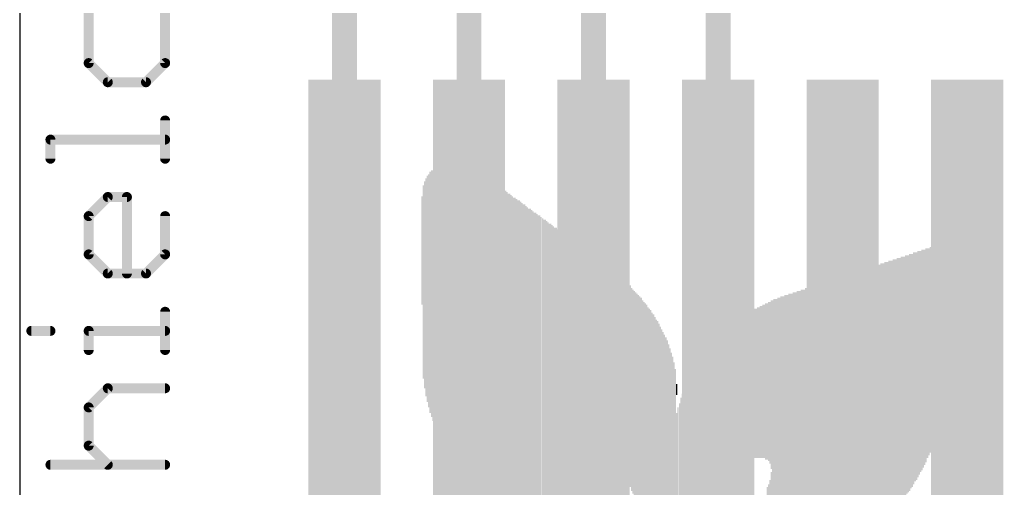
# Model space of a CAD drawing. Extents: x 0 to 68.6, y 0 to 53.3.
# Drawn here: x 0 to 10.03, y 39.34 to 44.11 of the extents above; entities that cross this region are included whole.
import ezdxf

# ---------------------------------------------------------------- set-up
doc = ezdxf.new("R2010")
doc.units = 0
for name, color, linetype in [('1', 12, 'CONTINUOUS'), ('20', 53, 'CONTINUOUS'), ('21', 40, 'CONTINUOUS'), ('22', 6, 'CONTINUOUS'), ('29', 253, 'CONTINUOUS')]:
    doc.layers.add(name, color=color, linetype=linetype)

# ---------------------------------------------------------------- blocks, each defined once
blk = doc.blocks.new('RECT')
blk.add_solid([(-0.5, -0.5), (0.5, -0.5), (-0.5, 0.5), (0.5, 0.5)])

msp = doc.modelspace()

# ---------------------------------------------------------------- linework, layer by layer
at = {"layer": '1', "const_width": 0.254}
for points in [[(3.3121, 41.2293), (3.3121, 46.4921)], [(4.5821, 41.2293), (4.5821, 46.2381)], [(5.8521, 41.2293), (5.8521, 45.4761)], [(7.1221, 41.2293), (7.1221, 44.9681)], [(8.3921, 41.2293), (8.3921, 38.6181)], [(9.6621, 41.2293), (9.6621, 38.3641)]]:
    msp.add_lwpolyline(points, dxfattribs=at)
at = {"layer": '1', "const_width": 0.127}
for points in [[(8.4556, 41.2293, 1), (8.3286, 41.2293)], [(9.7256, 41.2293, 1), (9.5986, 41.2293)], [(3.2486, 41.2293, 1), (3.3756, 41.2293)], [(4.5186, 41.2293, 1), (4.6456, 41.2293)], [(5.7886, 41.2293, 1), (5.9156, 41.2293)], [(7.0586, 41.2293, 1), (7.1856, 41.2293)]]:
    msp.add_lwpolyline(points, format="xyb", dxfattribs=at)
at = {"layer": '20'}
msp.add_line((0, 53.34), (0, 0), dxfattribs=at)
at = {"layer": '21', "const_width": 0.1016}
for points in [[(0.7037, 43.6727), (0.7037, 44.2574)], [(1.4833, 44.2574), (1.4833, 43.6727)], [(0.8986, 43.4778), (0.7037, 43.6727)], [(1.4833, 43.6727), (1.2884, 43.4778)], [(1.2884, 43.4778), (0.8986, 43.4778)], [(1.4833, 42.6982), (1.4833, 43.088)], [(0.3139, 42.6982), (0.3139, 42.8931)], [(0.3139, 42.8931), (1.4833, 42.8931)], [(0.7037, 42.1135), (0.8986, 42.3084)], [(0.8986, 42.3084), (1.0935, 42.3084)], [(1.0935, 42.3084), (1.0935, 41.5288)], [(0.7037, 41.7237), (0.7037, 42.1135)], [(1.4833, 42.1135), (1.4833, 41.7237)], [(0.8986, 41.5288), (0.7037, 41.7237)], [(1.4833, 41.7237), (1.2884, 41.5288)], [(1.2884, 41.5288), (0.8986, 41.5288)], [(1.4833, 40.7492), (1.4833, 41.139)], [(0.119, 40.9441), (0.3139, 40.9441)], [(0.7037, 40.7492), (0.7037, 40.9441)], [(0.7037, 40.9441), (1.4833, 40.9441)], [(0.7037, 40.1645), (0.8986, 40.3594)], [(0.8986, 40.3594), (1.4833, 40.3594)], [(0.7037, 39.7747), (0.7037, 40.1645)], [(0.8986, 39.5798), (0.7037, 39.7747)], [(0.3139, 39.5798), (1.4833, 39.5798)]]:
    msp.add_lwpolyline(points, dxfattribs=at)
at = {"layer": '21', "const_width": 0.0508}
for points in [[(0.7217, 43.6907, 1), (0.6857, 43.6547)], [(0.6783, 43.6727, 1), (0.7291, 43.6727)], [(1.4579, 43.6727, 1), (1.5087, 43.6727)], [(1.5013, 43.6547, 1), (1.4653, 43.6907)], [(0.8986, 43.5032, 1), (0.8986, 43.4524)], [(0.8806, 43.4598, 1), (0.9166, 43.4958)], [(1.2704, 43.4958, 1), (1.3064, 43.4598)], [(1.2884, 43.4524, 1), (1.2884, 43.5032)], [(1.5087, 43.088, 1), (1.4579, 43.088)], [(0.3393, 42.8931, 1), (0.2885, 42.8931)], [(0.3139, 42.9185, 1), (0.3139, 42.8677)], [(1.4833, 42.8677, 1), (1.4833, 42.9185)], [(0.2885, 42.6982, 1), (0.3393, 42.6982)], [(1.4579, 42.6982, 1), (1.5087, 42.6982)], [(0.8986, 42.3338, 1), (0.8986, 42.283)], [(0.9166, 42.2904, 1), (0.8806, 42.3264)], [(1.1189, 42.3084, 1), (1.0681, 42.3084)], [(1.0935, 42.283, 1), (1.0935, 42.3338)], [(0.6857, 42.1315, 1), (0.7217, 42.0955)], [(0.7291, 42.1135, 1), (0.6783, 42.1135)], [(1.5087, 42.1135, 1), (1.4579, 42.1135)], [(0.7217, 41.7417, 1), (0.6857, 41.7057)], [(0.6783, 41.7237, 1), (0.7291, 41.7237)], [(1.4579, 41.7237, 1), (1.5087, 41.7237)], [(1.5013, 41.7057, 1), (1.4653, 41.7417)], [(0.8986, 41.5542, 1), (0.8986, 41.5034)], [(0.8806, 41.5108, 1), (0.9166, 41.5468)], [(1.0681, 41.5288, 1), (1.1189, 41.5288)], [(1.2704, 41.5468, 1), (1.3064, 41.5108)], [(1.2884, 41.5034, 1), (1.2884, 41.5542)], [(1.5087, 41.139, 1), (1.4579, 41.139)], [(0.119, 40.9695, 1), (0.119, 40.9187)], [(0.3139, 40.9187, 1), (0.3139, 40.9695)], [(0.7291, 40.9441, 1), (0.6783, 40.9441)], [(0.7037, 40.9695, 1), (0.7037, 40.9187)], [(1.4833, 40.9187, 1), (1.4833, 40.9695)], [(0.6783, 40.7492, 1), (0.7291, 40.7492)], [(1.4579, 40.7492, 1), (1.5087, 40.7492)], [(0.8986, 40.3848, 1), (0.8986, 40.334)], [(0.9166, 40.3414, 1), (0.8806, 40.3774)], [(1.4833, 40.334, 1), (1.4833, 40.3848)], [(0.6857, 40.1825, 1), (0.7217, 40.1465)], [(0.7291, 40.1645, 1), (0.6783, 40.1645)], [(0.7217, 39.7927, 1), (0.6857, 39.7567)], [(0.6783, 39.7747, 1), (0.7291, 39.7747)], [(0.3139, 39.6052, 1), (0.3139, 39.5544)], [(0.8806, 39.5618, 1), (0.9166, 39.5978)], [(1.4833, 39.5544, 1), (1.4833, 39.6052)]]:
    msp.add_lwpolyline(points, format="xyb", dxfattribs=at)

# ---------------------------------------------------------------- block references
at = {"layer": '1', "xscale": 4.445, "yscale": 0.635, "rotation": 90}
for p in [(3.3121, 41.2293), (4.5821, 41.2293), (5.8521, 41.2293), (7.1221, 41.2293), (8.3921, 41.2293), (9.6621, 41.2293)]:
    msp.add_blockref('RECT', p, dxfattribs=at)
at = {"layer": '21', "xscale": 0.4902}
for p, yscale in [((3.3121, 42.2334), 1.5199), ((4.5821, 42.2334), 1.5199), ((5.8521, 42.2334), 1.5199), ((7.1221, 42.2334), 1.5199), ((8.3921, 42.2333), 1.5198), ((9.6621, 42.2333), 1.5198)]:
    msp.add_blockref('RECT', p, dxfattribs=dict(at, yscale=yscale))
at = {"layer": '22', "rotation": 270}
for p, xscale, yscale in [((4.2837, 41.2401), 2.794, 0.014), ((4.2977, 41.2261), 2.822, 0.014), ((4.3117, 41.2122), 2.8499, 0.0139), ((4.3256, 41.2052), 2.8917, 0.014), ((4.3396, 41.1982), 2.9057, 0.014), ((4.3536, 41.1912), 2.9477, 0.0139), ((4.3675, 41.1772), 2.9756, 0.014), ((4.3815, 41.1702), 2.9896, 0.014), ((4.3955, 41.1563), 3.0175, 0.014), ((4.4095, 41.1493), 3.0315, 0.0139), ((4.4234, 41.1353), 3.0594, 0.014), ((4.4374, 41.1353), 3.0874, 0.014), ((4.4514, 41.1213), 3.0874, 0.0139), ((4.4653, 41.1144), 3.1013, 0.014), ((4.4793, 41.1003), 3.1293, 0.014), ((4.4933, 41.0934), 3.1432, 0.0139), ((4.5072, 41.0864), 3.1572, 0.014), ((4.5212, 41.0724), 3.1572, 0.014), ((4.5352, 41.0654), 3.1711, 0.014), ((4.5492, 41.0585), 3.1851, 0.0139), ((4.5631, 41.0445), 3.1852, 0.014), ((4.5771, 41.0375), 3.1992, 0.014), ((4.1719, 41.3518), 2.3749, 0.0139), ((4.1859, 41.3379), 2.4587, 0.014), ((4.1999, 41.3239), 2.5146, 0.014), ((4.2138, 41.303), 2.5565, 0.0139), ((4.2278, 41.289), 2.6124, 0.014), ((4.2418, 41.275), 2.6682, 0.014), ((4.2558, 41.261), 2.6962, 0.014), ((4.2698, 41.2471), 2.7521, 0.0139), ((4.5911, 41.0236), 3.1991, 0.0139), ((4.605, 41.0166), 3.2131, 0.014), ((4.619, 41.0025), 3.2131, 0.014), ((4.633, 40.9886), 3.2131, 0.0139), ((4.6469, 40.9886), 3.2131, 0.014), ((4.6609, 40.9747), 3.2131, 0.014), ((4.6749, 40.9607), 3.2131, 0.014), ((4.6889, 40.9537), 3.227, 0.0139), ((4.7028, 40.9468), 3.2131, 0.014), ((4.7168, 40.9327), 3.2131, 0.014), ((4.7308, 40.9258), 3.2271, 0.0139), ((4.13, 41.4147), 2.1094, 0.0139), ((4.144, 41.3867), 2.2213, 0.014), ((4.158, 41.3728), 2.305, 0.014), ((4.7447, 40.9118), 3.2271, 0.014), ((4.7587, 40.9047), 3.2131, 0.014), ((4.7727, 40.8909), 3.2131, 0.0139), ((4.7866, 40.8839), 3.2271, 0.014), ((4.8006, 40.8769), 3.2131, 0.014), ((4.8146, 40.8629), 3.2131, 0.014), ((4.8285, 40.849), 3.2131, 0.0139), ((4.8425, 40.849), 3.2131, 0.014), ((4.8565, 40.8349), 3.2131, 0.014), ((4.1161, 41.4427), 1.9697, 0.014), ((4.8704, 40.821), 3.2131, 0.0139), ((4.8844, 40.821), 3.2131, 0.014), ((4.8984, 40.8071), 3.2131, 0.014), ((4.9123, 40.3809), 4.0373, 0.0139), ((4.9263, 40.3809), 4.0094, 0.014), ((4.9403, 40.3809), 4.0094, 0.014), ((4.9543, 40.3809), 3.9814, 0.014), ((4.9683, 40.374), 3.9675, 0.0139), ((4.9822, 40.374), 3.9395, 0.014), ((4.9962, 40.374), 3.9395, 0.014), ((5.0102, 40.3739), 3.9116, 0.0139), ((4.1021, 41.764), 1.1037, 0.014), ((5.0241, 40.367), 3.8977, 0.014), ((5.0381, 40.36), 3.8837, 0.014), ((5.0521, 40.367), 3.8697, 0.0139), ((5.066, 40.36), 3.8557, 0.014), ((5.08, 40.36), 3.8278, 0.014), ((5.094, 40.36), 3.8278, 0.014), ((5.108, 40.353), 3.8138, 0.0139), ((5.1219, 40.3529), 3.7859, 0.014), ((5.1359, 40.346), 3.7719, 0.014), ((5.1498, 40.346), 3.7719, 0.0139), ((5.1638, 40.339), 3.758, 0.014), ((5.1778, 40.339), 3.73, 0.014), ((5.1917, 40.332), 3.716, 0.0139), ((5.2057, 40.332), 3.716, 0.014), ((5.2197, 40.3251), 3.7021, 0.014), ((5.2337, 40.3251), 3.6741, 0.014), ((5.2477, 40.318), 3.6601, 0.0139), ((5.2616, 40.318), 3.6601, 0.014), ((5.2756, 40.3111), 3.6462, 0.014), ((5.2896, 40.3041), 3.6322, 0.0139), ((5.3035, 40.3111), 3.6182, 0.014), ((5.3175, 40.3041), 3.6042, 0.014), ((5.3315, 40.2971), 3.5902, 0.0139), ((5.3454, 40.2902), 3.5763, 0.014), ((5.3594, 40.2902), 3.5763, 0.014), ((5.3734, 40.2831), 3.5623, 0.014), ((5.3874, 40.2762), 3.5483, 0.0139), ((5.4013, 40.2762), 3.5205, 0.014), ((5.4153, 40.2762), 3.5205, 0.014), ((5.4293, 40.2692), 3.5065, 0.0139), ((5.4432, 40.2622), 3.4925, 0.014), ((5.4572, 40.2552), 3.4786, 0.014), ((5.4712, 40.2552), 3.4786, 0.0139), ((5.4851, 40.2482), 3.4646, 0.014), ((5.4991, 40.2412), 3.4506, 0.014), ((5.5131, 40.2342), 3.4366, 0.014), ((5.5271, 40.2342), 3.4366, 0.0139), ((5.541, 40.2273), 3.4227, 0.014), ((5.555, 40.2203), 3.4087, 0.014), ((5.569, 40.2203), 3.4087, 0.0139), ((5.5829, 40.8629), 2.0955, 0.014), ((5.5969, 40.8839), 2.0257, 0.014), ((5.6109, 40.8909), 1.9837, 0.0139), ((5.6248, 40.8978), 1.9698, 0.014), ((5.6388, 40.8978), 1.9418, 0.014), ((5.6528, 40.8909), 1.9279, 0.014), ((5.6668, 40.8909), 1.8999, 0.0139), ((5.6807, 40.8909), 1.8999, 0.014), ((5.6947, 40.8839), 1.8859, 0.014), ((9.3827, 40.9048), 1.844, 0.0139), ((9.3967, 40.9258), 1.8021, 0.014), ((9.4107, 40.9467), 1.7602, 0.014), ((9.4247, 40.9747), 1.7323, 0.014), ((9.4387, 40.9956), 1.6904, 0.0139), ((9.4526, 41.0236), 1.6345, 0.014), ((9.4666, 41.0445), 1.5926, 0.014), ((9.4806, 41.0654), 1.5507, 0.0139), ((9.4945, 41.0934), 1.5228, 0.014), ((9.5085, 41.1144), 1.4809, 0.014), ((9.5225, 41.1353), 1.439, 0.0139), ((9.5364, 41.1563), 1.397, 0.014), ((9.5504, 41.1773), 1.3551, 0.014), ((9.5644, 41.1982), 1.3132, 0.014), ((9.5784, 41.2191), 1.2713, 0.0139), ((9.5923, 41.2401), 1.2294, 0.014), ((9.6063, 41.2611), 1.1875, 0.014), ((9.6203, 41.275), 1.1316, 0.0139), ((9.6342, 41.296), 1.0897, 0.014), ((9.6482, 41.3169), 1.0478, 0.014), ((9.6622, 41.3379), 1.0059, 0.0139), ((9.6901, 41.3728), 0.908, 0.014), ((5.7087, 40.8769), 1.8719, 0.0139), ((5.7226, 40.8699), 1.858, 0.014), ((5.7366, 40.8699), 1.858, 0.014), ((5.7506, 40.8629), 1.844, 0.0139), ((5.7645, 40.8559), 1.83, 0.014), ((5.7785, 40.8489), 1.844, 0.014), ((5.7925, 40.842), 1.8301, 0.014), ((5.8064, 40.828), 1.8301, 0.0139), ((5.8204, 40.821), 1.8161, 0.014), ((5.8344, 40.814), 1.83, 0.014), ((9.0754, 40.5206), 2.4168, 0.014), ((9.0894, 40.5346), 2.3888, 0.014), ((9.1034, 40.5416), 2.3749, 0.0139), ((9.1173, 40.5626), 2.3609, 0.014), ((9.1313, 40.5765), 2.333, 0.014), ((9.1453, 40.5835), 2.319, 0.014), ((9.1593, 40.6044), 2.3051, 0.0139), ((9.1732, 40.6185), 2.2771, 0.014), ((9.1872, 40.6324), 2.2492, 0.014), ((9.2012, 40.6464), 2.2491, 0.0139), ((9.2151, 40.6603), 2.2212, 0.014), ((9.2291, 40.6743), 2.1933, 0.014), ((9.2431, 40.6953), 2.1793, 0.0139), ((9.257, 40.7162), 2.1374, 0.014), ((9.271, 40.7302), 2.1095, 0.014), ((9.285, 40.7512), 2.0955, 0.014), ((9.2989, 40.7721), 2.0536, 0.0139), ((9.3129, 40.7861), 2.0257, 0.014), ((9.3269, 40.807), 1.9838, 0.014), ((9.3408, 40.8349), 1.9558, 0.0139), ((9.3548, 40.8559), 1.9138, 0.014), ((9.3688, 40.8769), 1.8719, 0.014), ((9.6761, 41.3518), 0.9499, 0.014), ((9.7041, 41.3867), 0.8521, 0.014), ((9.718, 41.4008), 0.7963, 0.0139), ((9.732, 41.4217), 0.7544, 0.014), ((9.746, 41.4357), 0.6985, 0.014), ((9.7599, 41.4496), 0.6426, 0.0139), ((9.7739, 41.4636), 0.5868, 0.014), ((9.7879, 41.4776), 0.5309, 0.014), ((9.8018, 41.4915), 0.475, 0.0139), ((5.8483, 40.8), 1.8301, 0.0139), ((5.8623, 40.7931), 1.8161, 0.014), ((5.8763, 40.7791), 1.8161, 0.014), ((5.8902, 40.7721), 1.8301, 0.0139), ((5.9042, 40.7581), 1.83, 0.014), ((5.9182, 40.7442), 1.8301, 0.014), ((5.9322, 40.7302), 1.8301, 0.014), ((5.9462, 40.7232), 1.844, 0.0139), ((5.9601, 40.7092), 1.844, 0.014), ((8.782, 40.3111), 2.6403, 0.0139), ((8.796, 40.318), 2.6263, 0.014), ((8.81, 40.325), 2.6124, 0.014), ((8.8239, 40.339), 2.6124, 0.0139), ((8.8379, 40.346), 2.5984, 0.014), ((8.8519, 40.353), 2.5844, 0.014), ((8.8659, 40.367), 2.5845, 0.014), ((8.8799, 40.374), 2.5705, 0.0139), ((8.8938, 40.3809), 2.5565, 0.014), ((8.9078, 40.3949), 2.5565, 0.014), ((8.9218, 40.4019), 2.5425, 0.0139), ((8.9357, 40.4089), 2.5285, 0.014), ((8.9497, 40.4228), 2.5286, 0.014), ((8.9637, 40.4298), 2.5146, 0.0139), ((8.9776, 40.4368), 2.5006, 0.014), ((8.9916, 40.4508), 2.5006, 0.014), ((9.0056, 40.4648), 2.4727, 0.014), ((9.0196, 40.4718), 2.4587, 0.0139), ((9.0335, 40.4857), 2.4588, 0.014), ((9.0475, 40.4997), 2.4308, 0.014), ((9.0615, 40.5067), 2.4169, 0.0139), ((9.8158, 41.4986), 0.4051, 0.014), ((9.8298, 41.5125), 0.3492, 0.014), ((9.8438, 41.5265), 0.2655, 0.014), ((5.9741, 40.6953), 1.8441, 0.014), ((5.9881, 40.6883), 1.858, 0.0139), ((6.002, 40.6743), 1.858, 0.014), ((6.016, 40.6603), 1.858, 0.014), ((6.03, 40.6394), 1.872, 0.0139), ((6.0439, 40.6254), 1.872, 0.014), ((6.0579, 40.6115), 1.8999, 0.014), ((6.0719, 40.5975), 1.8999, 0.014), ((6.0859, 40.5765), 1.9138, 0.0139), ((8.4887, 40.1714), 2.7241, 0.014), ((8.5027, 40.1714), 2.7241, 0.0139), ((8.5166, 40.1784), 2.7101, 0.014), ((8.5306, 40.1853), 2.7241, 0.014), ((8.5446, 40.1923), 2.7102, 0.0139), ((8.5585, 40.1923), 2.7102, 0.014), ((8.5725, 40.2063), 2.7102, 0.014), ((8.5865, 40.2063), 2.7102, 0.014), ((8.6005, 40.2133), 2.6962, 0.0139), ((8.6144, 40.2273), 2.6963, 0.014), ((8.6284, 40.2273), 2.6963, 0.014), ((8.6424, 40.2343), 2.6823, 0.0139), ((8.6563, 40.2412), 2.6962, 0.014), ((8.6703, 40.2482), 2.6822, 0.014), ((8.6843, 40.2552), 2.6682, 0.0139), ((8.6982, 40.2622), 2.6822, 0.014), ((8.7122, 40.2692), 2.6683, 0.014), ((8.7262, 40.2762), 2.6543, 0.014), ((8.7401, 40.2902), 2.6543, 0.0139), ((8.7541, 40.2902), 2.6543, 0.014), ((8.7681, 40.2971), 2.6404, 0.014), ((9.8578, 41.5335), 0.1677, 0.0139), ((6.0998, 40.5626), 1.9139, 0.014), ((6.1138, 40.5416), 1.9279, 0.014), ((6.1278, 40.5276), 1.9278, 0.0139), ((6.1417, 40.5067), 1.9419, 0.014), ((6.1557, 40.4857), 1.9558, 0.014), ((6.1696, 40.4648), 1.9697, 0.0139), ((6.1836, 40.4438), 1.9838, 0.014), ((6.1976, 40.4299), 2.0117, 0.014), ((8.1814, 40.0666), 2.7382, 0.0139), ((8.1953, 40.0736), 2.7242, 0.014), ((8.2093, 40.0736), 2.7242, 0.014), ((8.2233, 40.0806), 2.7381, 0.0139), ((8.2372, 40.0876), 2.7241, 0.014), ((8.2512, 40.0876), 2.7241, 0.014), ((8.2652, 40.0946), 2.7381, 0.0139), ((8.2791, 40.1015), 2.7242, 0.014), ((8.2931, 40.1015), 2.7242, 0.014), ((8.3071, 40.1015), 2.7242, 0.014), ((8.321, 40.1085), 2.7382, 0.0139), ((8.335, 40.1155), 2.7242, 0.014), ((8.349, 40.1155), 2.7242, 0.014), ((8.3629, 40.1225), 2.7381, 0.0139), ((8.3769, 40.1294), 2.7241, 0.014), ((8.3909, 40.1294), 2.7241, 0.014), ((8.4048, 40.1365), 2.7381, 0.0139), ((8.4188, 40.1435), 2.7241, 0.014), ((8.4328, 40.1435), 2.7241, 0.014), ((8.4468, 40.1574), 2.7242, 0.014), ((8.4608, 40.1574), 2.7242, 0.0139), ((8.4747, 40.1574), 2.7242, 0.014), ((6.2116, 40.4019), 2.0396, 0.014), ((6.2256, 40.3809), 2.0536, 0.0139), ((6.2395, 40.346), 2.0676, 0.014), ((6.2535, 40.3251), 2.0815, 0.014), ((6.2675, 40.2901), 2.1234, 0.0139), ((6.2814, 40.2552), 2.1654, 0.014), ((7.888, 39.5917), 3.4925, 0.014), ((7.902, 39.5847), 3.5065, 0.0139), ((7.9159, 39.5707), 3.5344, 0.014), ((7.9299, 39.5707), 3.5623, 0.014), ((7.9439, 39.5497), 3.6042, 0.0139), ((7.9578, 38.7883), 5.127, 0.014), ((7.9718, 38.7953), 5.141, 0.014), ((7.9858, 38.7884), 5.1549, 0.0139), ((7.9997, 38.7884), 5.1549, 0.014), ((8.0137, 38.7953), 5.1689, 0.014), ((8.0277, 38.7884), 5.1829, 0.014), ((8.0417, 38.7884), 5.1829, 0.0139), ((8.0556, 38.7953), 5.1968, 0.014), ((8.0696, 38.7883), 5.2108, 0.014), ((8.0836, 38.7883), 5.2108, 0.0139), ((8.0975, 38.7953), 5.2248, 0.014), ((8.1115, 38.7884), 5.2387, 0.014), ((8.1255, 38.7884), 5.2387, 0.0139), ((8.1394, 40.0596), 2.7242, 0.014), ((8.1534, 40.0596), 2.7242, 0.014), ((8.1674, 40.0596), 2.7242, 0.014), ((6.2954, 40.2063), 2.2352, 0.014), ((6.3094, 39.6405), 3.3388, 0.0139), ((6.3233, 39.6335), 3.3249, 0.014), ((6.3373, 39.6266), 3.3109, 0.014), ((6.3513, 39.6125), 3.2829, 0.014), ((6.3653, 39.6056), 3.269, 0.0139), ((6.3792, 39.5986), 3.255, 0.014), ((7.6086, 40.4298), 1.5926, 0.014), ((7.6226, 40.4298), 1.5926, 0.0139), ((7.6365, 40.4299), 1.6205, 0.014), ((7.6505, 40.4158), 1.6485, 0.014), ((7.6645, 40.3949), 1.7183, 0.0139), ((7.6784, 39.6474), 3.2131, 0.014), ((7.6924, 39.6545), 3.2271, 0.014), ((7.7064, 39.6475), 3.241, 0.0139), ((7.7203, 39.6405), 3.255, 0.014), ((7.7343, 39.6405), 3.283, 0.014), ((7.7483, 39.6405), 3.283, 0.014), ((7.7623, 39.6406), 3.3109, 0.0139), ((7.7762, 39.6335), 3.3249, 0.014), ((7.7902, 39.6266), 3.3389, 0.014), ((7.8042, 39.6266), 3.3667, 0.0139), ((7.8181, 39.6196), 3.3807, 0.014), ((7.8321, 39.6125), 3.3947, 0.014), ((7.846, 39.6125), 3.4227, 0.0139), ((7.86, 39.6056), 3.4366, 0.014), ((7.874, 39.5986), 3.4506, 0.014), ((6.3932, 39.5846), 3.255, 0.014), ((6.4072, 39.5707), 3.2271, 0.0139), ((6.4211, 39.5567), 3.227, 0.014), ((6.4351, 39.5428), 3.2271, 0.014), ((6.4491, 39.5147), 3.2271, 0.0139), ((7.427, 40.3809), 1.4948, 0.0139), ((7.4409, 40.3809), 1.4948, 0.014), ((7.4549, 40.3949), 1.4948, 0.014), ((7.4689, 40.4019), 1.5088, 0.014), ((7.4829, 40.4019), 1.5088, 0.0139), ((7.4968, 40.4089), 1.5227, 0.014), ((7.5108, 40.4089), 1.5227, 0.014), ((7.5248, 40.4158), 1.5367, 0.0139), ((7.5387, 40.4158), 1.5367, 0.014), ((7.5527, 40.4229), 1.5507, 0.014), ((7.5667, 40.4229), 1.5507, 0.0139), ((7.5806, 40.4298), 1.5646, 0.014), ((7.5946, 40.4298), 1.5646, 0.014), ((6.463, 39.4938), 3.241, 0.014), ((6.477, 39.4659), 3.241, 0.014), ((6.491, 39.438), 3.2411, 0.014), ((6.505, 39.403), 3.283, 0.0139), ((7.2873, 40.3041), 1.4529, 0.0139), ((7.3012, 40.3111), 1.4669, 0.014), ((7.3152, 40.3251), 1.4669, 0.014), ((7.3292, 40.3251), 1.4669, 0.014), ((7.3432, 40.339), 1.4668, 0.0139), ((7.3571, 40.346), 1.4808, 0.014), ((7.3711, 40.353), 1.4668, 0.014), ((7.3851, 40.36), 1.4808, 0.0139), ((7.399, 40.367), 1.4947, 0.014), ((7.413, 40.3739), 1.4808, 0.014), ((6.5189, 39.3402), 3.3528, 0.014), ((6.5329, 37.7965), 6.3843, 0.014), ((6.5469, 37.7965), 6.3284, 0.0139), ((6.5608, 37.7895), 6.2865, 0.014), ((7.1615, 40.2133), 1.4389, 0.014), ((7.1755, 40.2203), 1.4529, 0.014), ((7.1895, 40.2343), 1.4529, 0.014), ((7.2035, 40.2413), 1.4389, 0.0139), ((7.2174, 40.2482), 1.4528, 0.014), ((7.2314, 40.2622), 1.4529, 0.014), ((7.2454, 40.2762), 1.4529, 0.0139), ((7.2593, 40.2831), 1.4669, 0.014), ((7.2733, 40.2902), 1.4529, 0.014), ((6.5748, 37.7825), 6.2446, 0.014), ((6.5888, 37.7825), 6.1888, 0.0139), ((6.6027, 37.7755), 6.1468, 0.014), ((7.0638, 40.1225), 1.4249, 0.0139), ((7.0777, 40.1365), 1.4249, 0.014), ((7.0917, 40.1504), 1.425, 0.014), ((7.1057, 40.1574), 1.439, 0.0139), ((7.1196, 40.1714), 1.4389, 0.014), ((7.1336, 40.1853), 1.4389, 0.014), ((7.1476, 40.1994), 1.4389, 0.0139), ((6.6167, 37.7686), 6.0769, 0.014), ((6.6307, 37.7546), 6.0211, 0.014), ((6.9799, 40.0317), 1.411, 0.014), ((6.9939, 40.0457), 1.4109, 0.014), ((7.0079, 40.0666), 1.425, 0.0139), ((7.0218, 40.0806), 1.4249, 0.014), ((7.0358, 40.0946), 1.4249, 0.014), ((7.0498, 40.1085), 1.425, 0.014), ((6.6447, 37.7406), 5.9652, 0.0139), ((6.6586, 37.7336), 5.8954, 0.014), ((6.6726, 37.7127), 5.8255, 0.014), ((6.8961, 39.9269), 1.397, 0.014), ((6.9101, 39.9409), 1.397, 0.014), ((6.9241, 39.9688), 1.397, 0.0139), ((6.938, 39.9828), 1.397, 0.014), ((6.952, 40.0037), 1.411, 0.014), ((6.966, 40.0177), 1.411, 0.0139), ((6.6866, 37.6917), 5.7277, 0.0139), ((6.8402, 39.8431), 1.3691, 0.014), ((6.8542, 39.8571), 1.3691, 0.014), ((6.8681, 39.885), 1.369, 0.0139), ((6.8821, 39.906), 1.3831, 0.014), ((6.7983, 39.7593), 1.3411, 0.014), ((6.8123, 39.7872), 1.3412, 0.014), ((6.8262, 39.8082), 1.3551, 0.0139), ((6.7005, 40.346), 0.1118, 0.014), ((6.7704, 39.6894), 1.3132, 0.014), ((6.7844, 39.7244), 1.3271, 0.0139), ((6.7424, 39.6196), 1.2853, 0.014), ((6.7564, 39.6545), 1.2992, 0.014), ((6.7145, 39.5288), 1.2713, 0.014), ((6.7285, 39.5707), 1.2713, 0.0139), ((6.7005, 37.4751), 5.2667, 0.014), ((5.5829, 39.0887), 1.1456, 0.014), ((5.5969, 39.0468), 1.0617, 0.014), ((5.6109, 39.0189), 1.0059, 0.0139), ((5.6248, 38.9979), 0.964, 0.014), ((5.6388, 38.9769), 0.922, 0.014), ((7.6505, 38.7465), 1.3551, 0.014), ((7.6645, 38.7814), 1.4529, 0.0139), ((5.6528, 38.956), 0.8801, 0.014), ((5.6668, 38.942), 0.8522, 0.0139), ((7.6226, 38.7185), 1.2712, 0.0139), ((7.6365, 38.7255), 1.3132, 0.014)]:
    msp.add_blockref('RECT', p, dxfattribs=dict(at, xscale=xscale, yscale=yscale))
at = {"layer": '29', "xscale": 4.5466, "yscale": 0.7366, "rotation": 90}
for p in [(3.3121, 41.2293), (4.5821, 41.2293), (5.8521, 41.2293), (7.1221, 41.2293), (8.3921, 41.2293), (9.6621, 41.2293)]:
    msp.add_blockref('RECT', p, dxfattribs=at)

doc.saveas('drawing.dxf')
